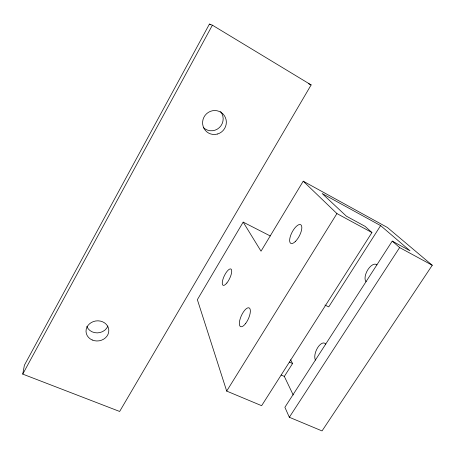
<?xml version="1.0" encoding="UTF-8"?>
<svg xmlns="http://www.w3.org/2000/svg" width="455" height="455" viewBox="0 0 455 455"><rect width="100%" height="100%" fill="white"/><g stroke="black" fill="none" stroke-linecap="round" stroke-linejoin="round"><path stroke-width="0.68" d="M22.75 374.112L24.388 365.246L209.425 24.075L212.394 25.184L311.129 84.931L119.648 411.462L22.75 374.112L212.394 25.184M243.169 222.12L197.362 299.669L226.692 391.09L261.631 405.689L371.928 232.55L365.103 226.357L346.38 216.176L322.14 193.517L380.625 225.617L410.023 250.779L392.233 241.105L284.893 407.288L289.334 417.263L322.038 430.925L432.25 265.259L387.404 227.489L303.218 181.192L261.028 251.177L243.169 222.12L270.247 235.952M226.692 391.09L336.927 213.571L303.218 181.192M293.213 394.974L284.329 376.421L292.559 363.534L290.614 359.763M380.625 225.617L328.732 306.892L324.915 305.026M289.334 417.263L399.621 247.565L392.233 241.105M281.179 375.039L284.329 376.421M289.408 362.123L292.559 363.534M308.587 83.714L311.129 84.931M336.927 213.571L371.928 232.55M399.621 247.565L432.25 265.259M209.425 24.075L210.631 24.809M107.875 326.053A11.153 9.879 -6 0 1 97.285 332.889A11.153 9.879 -6 0 1 86.814 326.389M220.607 111.549A11.79 11.517 -57 0 1 219.373 127.593A11.79 11.517 -57 0 1 203.453 127.622M366.07 281.753A10.135 5.056 -61.9 0 1 367.941 269.559A10.135 5.056 -61.9 0 1 376.956 264.901M315.457 360.11A9.891 4.766 -66.4 0 1 317.772 347.478A9.891 4.766 -66.4 0 1 325.752 344.168M92.24 340.004A11.409 10.061 -6.4 0 0 108.796 330.097A11.409 10.061 -6.4 0 0 91.216 322.595A11.409 10.061 -6.4 0 0 92.24 340.004M217.501 134.02A12.08 11.779 -55 0 0 222.899 113.869A12.08 11.779 -55 0 0 203.004 119.637A12.08 11.779 -55 0 0 217.501 134.02M226.874 282.987A9.043 2.986 -64.5 0 0 231.14 269.167A9.043 2.986 -64.5 0 0 222.939 279.296A9.043 2.986 -64.5 0 0 226.874 282.987M245.518 323.647A10.3 3.839 -65.6 0 0 249.266 307.967A10.3 3.839 -65.6 0 0 239.791 320.189A10.3 3.839 -65.6 0 0 245.518 323.647M295.244 241.599A10.573 4.084 -62.3 0 0 301.238 225.197A10.573 4.084 -62.3 0 0 290.717 235.286A10.573 4.084 -62.3 0 0 295.244 241.599"/></g></svg>
